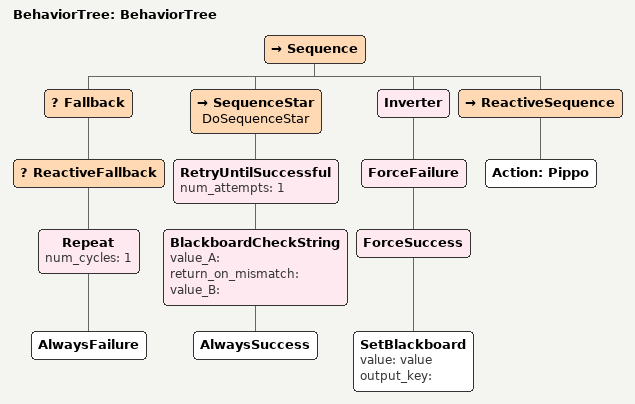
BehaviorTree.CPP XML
<root main_tree_to_execute="BehaviorTree">
    <BehaviorTree ID="BehaviorTree">
        <Sequence>
            <Fallback>
                <ReactiveFallback>
                    <Repeat num_cycles="1">
                        <AlwaysFailure/>
                    </Repeat>
                </ReactiveFallback>
            </Fallback>
            <SequenceStar name="DoSequenceStar">
                <RetryUntilSuccessful num_attempts="1">
                    <BlackboardCheckString value_A="" return_on_mismatch="" value_B="">
                        <AlwaysSuccess/>
                    </BlackboardCheckString>
                </RetryUntilSuccessful>
            </SequenceStar>
            <Inverter>
                <ForceFailure>
                    <ForceSuccess>
                        <SetBlackboard value="value" output_key=""/>
                    </ForceSuccess>
                </ForceFailure>
            </Inverter>
            <ReactiveSequence>
                <Action ID="Pippo"/>
            </ReactiveSequence>
        </Sequence>
    </BehaviorTree>
</root>
